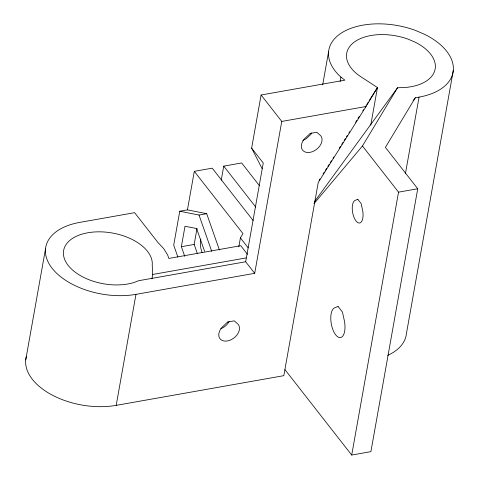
<?xml version="1.0" encoding="UTF-8"?>
<svg xmlns="http://www.w3.org/2000/svg" width="479" height="479" viewBox="0 0 479 479"><rect width="100%" height="100%" fill="white"/><g stroke="black" fill="none" stroke-linecap="round" stroke-linejoin="round"><path stroke-width="0.72" d="M25.722 359.945L45.499 248.942M26.357 356.49A63.096 36.188 10.1 0 0 51.355 394.618A63.096 36.188 10.1 0 0 116.187 405.36L135.964 294.357L254.702 273.323L281.76 121.432L261.097 94.992L344.856 80.161L340.91 77.107A63.096 36.188 10.1 0 1 341.886 32.704A63.096 36.188 10.1 0 1 415.562 30.446L425.154 34.596A63.096 36.188 10.1 0 1 419.053 97.111L405.414 173.697M151.921 278.874L152.705 274.461L152.22 265.097A44.912 25.764 10.1 0 0 100.045 231.83A44.912 25.764 10.1 0 0 67.06 263.905A44.912 25.764 10.1 0 0 134.443 282.382L138.491 280.742L245.661 261.762L254.702 273.323M219.43 250.044L206.7 213.688L187.439 209.88L179.757 211.239L173.709 245.176L177.871 257.061M187.439 209.88L194.3 171.35L212.221 168.171L253.181 220.579M184.744 256.343L181.367 246.691L185.008 226.244L196.618 228.543L204.581 251.289M197.306 253.385L194.169 244.428L197.031 228.357M221.256 180.098L223.741 166.135L241.667 162.956L259.498 185.774M262.097 168.602L251.631 148.149L261.097 94.992M238.835 246.709L240.41 237.889L242.979 233.626L194.3 171.35M245.661 261.762L263.252 163.022L251.631 148.149M322.684 84.837L328.588 51.696M340.126 81.526L340.91 77.107M370.77 125.109L377.458 87.549L360.483 76.502A44.912 25.764 10.1 0 1 353.753 42.469A44.912 25.764 10.1 0 1 408.467 39.29L415.293 42.242A44.912 25.764 10.1 0 1 434.92 70.066A44.912 25.764 10.1 0 1 403.755 87.579L397.552 87.753L314.284 201.97M419.053 97.111L415.293 97.782L385.403 147.382L417.736 188.756L370.908 451.649L351.706 455.05L398.534 192.157L362.453 145.993L397.552 87.753M453.278 70.575L406.443 333.468A63.096 36.188 10.1 0 1 387.691 355.376M116.187 405.36L283.825 375.668L318.23 182.523L366.034 106.506L377.458 87.549L369.129 100.8M319.146 180.278L319.936 179.02M323.109 173.973L324.301 172.081M325.492 170.189L326.684 168.297M327.87 166.405L329.061 164.513M330.253 162.621L331.444 160.722M333.031 158.202L333.821 156.938M339.377 148.107L340.563 146.215M341.755 144.323L342.946 142.431M344.138 140.539L345.323 138.647M346.515 136.755L347.311 135.491M348.898 132.97L349.688 131.707M355.64 122.247L356.831 120.355M358.017 118.463L359.208 116.571M362.783 110.894L363.573 109.631M365.16 107.104L365.956 105.847M366.746 104.584L368.333 102.063M413.096 100.794L415.293 97.782M313.996 203.677L362.453 145.993M281.76 121.432L366.034 106.506M179.757 211.239L199.019 215.053L206.7 213.688M398.534 192.157L417.736 188.756M181.367 246.691L194.169 244.428M152.705 274.461L246.116 257.918M223.741 166.135L255.75 207.084M240.41 237.889L248.23 247.9M247.535 254.373L240.757 245.703L168.836 258.438L167.626 254.9L163.59 248.505L157.86 242.41L134.623 212.676L79.718 222.4A63.096 36.188 10.1 0 0 52.091 268.252A63.096 36.188 10.1 0 0 135.964 294.357M284.969 369.668L351.706 455.05M199.019 215.053L211.754 251.403M311.715 132.928A11.592 7.999 -38 0 1 310.697 134.539L306.338 138.623A11.592 7.999 -38 0 1 302.8 140.329M202.204 252.69A11.592 5.113 80 0 1 200.839 239.075M229.142 321.529A11.592 7.999 -38 0 1 220.831 328.714M310.218 133.419L306.392 137.006A11.592 7.999 -38 0 0 303.111 150.735A11.592 7.999 -38 0 0 318.008 148.095A11.592 7.999 -38 0 0 319.559 134.677L316.805 132.252L310.218 133.419M227.651 322.026L223.825 325.612A11.592 7.999 -38 0 0 220.538 339.342A11.592 7.999 -38 0 0 235.434 336.701A11.592 7.999 -38 0 0 236.985 323.277L234.231 320.858L227.651 322.026M357.807 199.3L355.61 200.18A11.592 5.113 80 0 0 352.76 213.197A11.592 5.113 80 0 0 360.274 222.813A11.592 5.113 80 0 0 362.256 208.676L361.13 203.551L357.807 199.3M338.084 306.464L335.198 307.62A15.214 6.712 80 0 0 331.456 324.702A15.214 6.712 80 0 0 341.317 337.318A15.214 6.712 80 0 0 343.916 318.769L342.443 312.039L338.084 306.464"/></g></svg>
